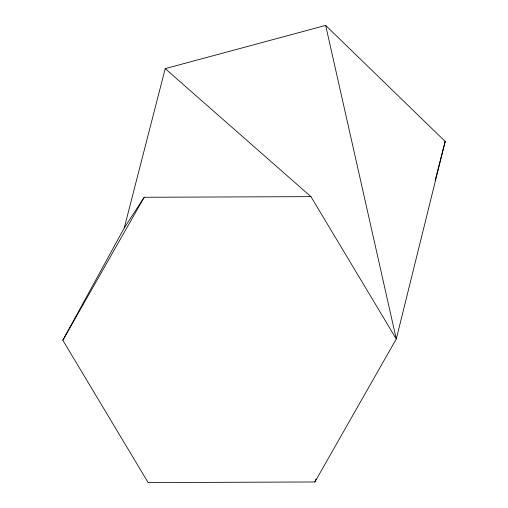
<?xml version="1.0" encoding="UTF-8"?>
<svg xmlns="http://www.w3.org/2000/svg" width="508" height="508" viewBox="0 0 508 508"><rect width="100%" height="100%" fill="white"/><g stroke="black" fill="none" stroke-linecap="round" stroke-linejoin="round"><path stroke-width="0.76" d="M124.263 227.927L165.214 68.644L325.666 25.4L445.179 141.44L396.278 338.995L314.89 481.971L148.165 482.6L62.821 340.252L124.263 227.927L144.208 197.269L310.94 196.64L396.278 338.995L325.666 25.4M435.134 180.499L445.179 141.44L444.329 143.662M314.89 481.971L316.027 479.012M62.821 340.252L144.208 197.269M165.214 68.644L310.94 196.64"/></g></svg>
